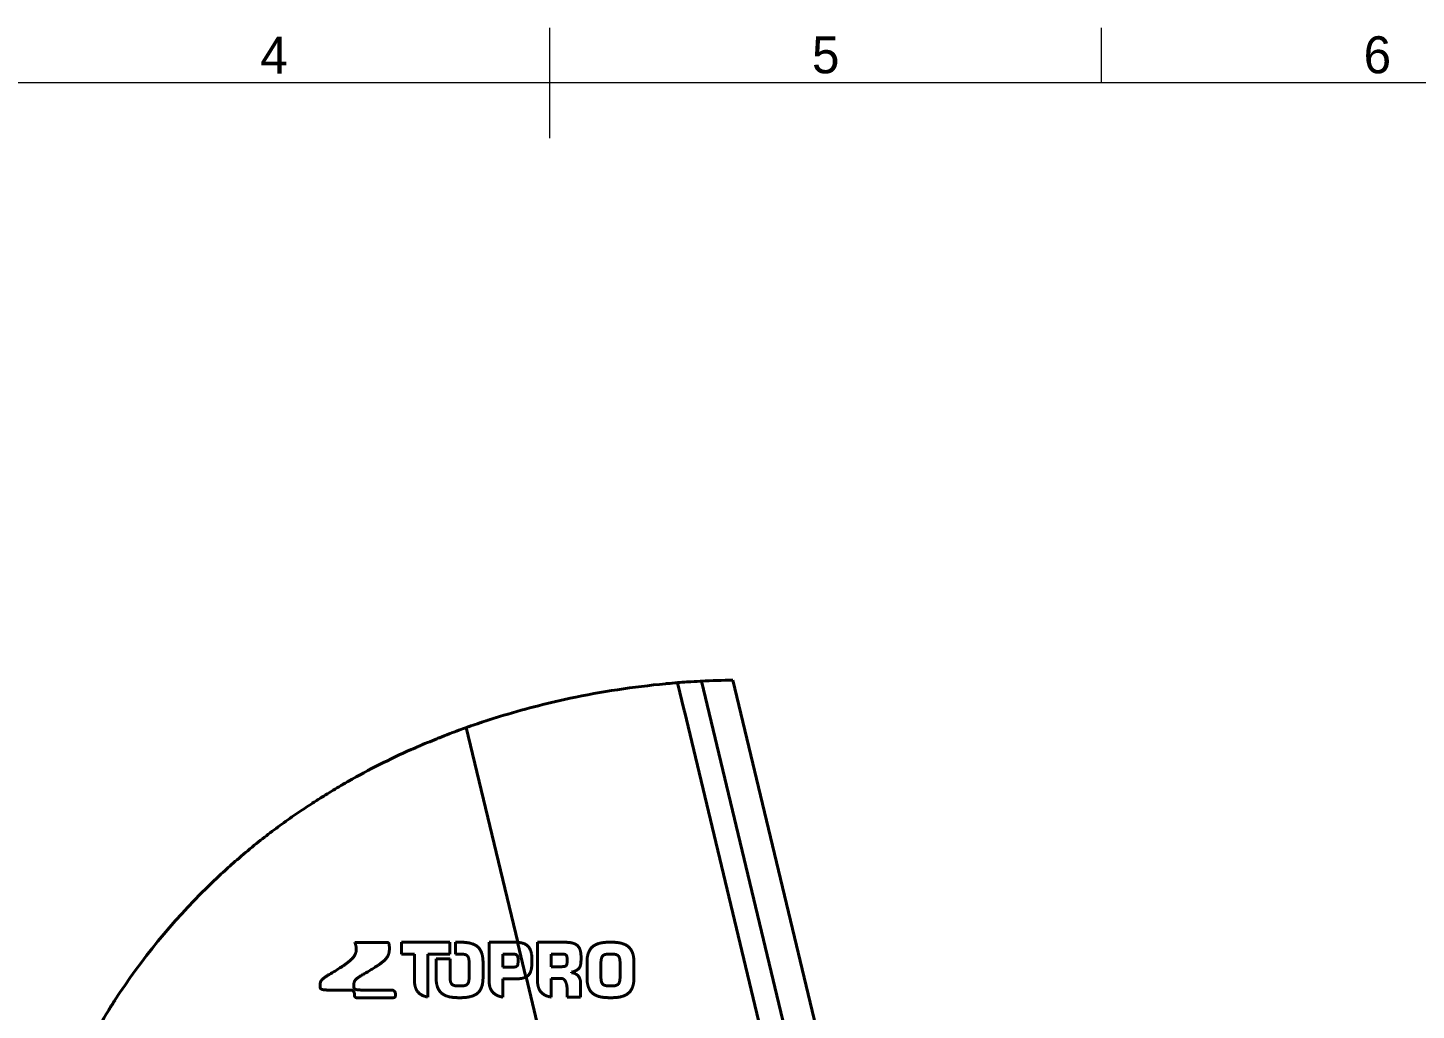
# Model space of a CAD drawing. Header units: millimetres. Extents: x 15 to 415, y 5 to 292.
# Drawn here: x 167.7 to 293.5, y 203 to 292 of the extents above; entities that cross this region are included whole.
import ezdxf

# ---------------------------------------------------------------- set-up
doc = ezdxf.new("R2010")
doc.units = ezdxf.units.MM
doc.layers.add('Borde', color=7, linetype='Continuous')
doc.layers.add('Geometrías', color=7, linetype='Continuous')
doc.styles.add('Shapr0', font='txt', dxfattribs={"height": 3.3495})

msp = doc.modelspace()

# ---------------------------------------------------------------- linework, layer by layer
at = {"layer": 'Borde', "linetype": 'Continuous', "lineweight": 15}
for p, q in [((215, 282), (215, 292)), ((265, 287), (265, 292)), ((410, 287), (20, 287))]:
    msp.add_line(p, q, dxfattribs=at)
at = {"layer": 'Geometrías', "linetype": 'Continuous', "lineweight": 40}
for p, q in [((228.62, 232.8), (228.65, 232.8)), ((228.74, 232.81), (228.74, 232.81)), ((228.74, 232.81), (257.39, 113.44)), ((231.59, 232.9), (242.84, 186.02)), ((225.49, 232.57), (225.56, 232.58)), ((225.63, 232.58), (225.56, 232.58)), ((226.58, 232.66), (226.58, 232.66)), ((226.58, 232.66), (226.58, 232.66)), ((227.18, 230.14), (226.58, 232.66)), ((227.43, 232.73), (227.47, 232.73)), ((227.43, 232.73), (227.43, 232.73)), ((227.47, 232.73), (227.52, 232.73)), ((216.73, 231.23), (216.83, 231.25)), ((208.78, 229.07), (208.85, 229.09)), ((210.34, 229.57), (210.43, 229.59)), ((227.2, 230.08), (227.18, 230.14)), ((227.18, 230.14), (227.18, 230.14)), ((227.2, 230.08), (227.2, 230.08)), ((255.52, 112.1), (227.2, 230.08)), ((205.87, 228.02), (205.93, 228.05)), ((206, 228.07), (205.93, 228.05)), ((205.93, 228.05), (206, 228.07)), ((207.39, 228.58), (207.43, 228.6)), ((207.43, 228.6), (207.56, 228.65)), ((207.43, 228.6), (212.1, 209.14)), ((202.51, 226.63), (202.44, 226.61)), ((202.44, 226.61), (202.51, 226.63)), ((202.51, 226.63), (202.6, 226.67)), ((203.24, 226.96), (203.25, 226.96)), ((203.25, 226.96), (203.42, 227.03)), ((203.39, 227.02), (203.42, 227.03)), ((204.86, 227.63), (204.99, 227.68)), ((204.95, 227.67), (204.86, 227.63)), ((195.71, 223.13), (195.89, 223.24)), ((195.71, 223.13), (195.71, 223.13)), ((196.08, 223.35), (196.27, 223.46)), ((196.66, 223.68), (196.68, 223.7)), ((196.68, 223.7), (196.75, 223.74)), ((196.68, 223.7), (196.75, 223.74)), ((193.46, 221.74), (193.64, 221.85)), ((193.46, 221.74), (193.46, 221.74)), ((193.46, 221.74), (193.46, 221.74)), ((193.82, 221.97), (194.01, 222.09)), ((194.2, 222.21), (194.34, 222.3)), ((194.3, 222.27), (194.34, 222.3)), ((184, 214.18), (183.93, 214.11)), ((183.93, 214.11), (184, 214.18)), ((184, 214.18), (184.03, 214.21)), ((184, 214.18), (184.03, 214.21)), ((200.23, 209.13), (197.32, 209.13)), ((201.55, 208.08), (201.55, 209.15)), ((201.55, 209.15), (205.95, 209.15)), ((205.95, 209.15), (205.95, 208.08)), ((206.45, 209.15), (206.54, 209.15)), ((206.45, 208.08), (206.45, 209.15)), ((209.5, 205.44), (209.5, 209.15)), ((209.5, 209.15), (211.27, 209.15)), ((211.27, 209.15), (211.82, 209.15)), ((211.27, 209.15), (211.27, 209.15)), ((212.06, 209.14), (212.82, 205.99)), ((212.06, 209.14), (212.1, 209.14)), ((213.88, 209.15), (213.88, 205.6)), ((216.25, 209.15), (213.88, 209.15)), ((202.73, 208.08), (201.55, 208.08)), ((202.73, 205.66), (202.73, 208.08)), ((203.95, 208.08), (203.95, 204.18)), ((205.65, 208.08), (203.95, 208.08)), ((205.95, 208.08), (205.65, 208.08)), ((205.65, 208.08), (205.65, 208.08)), ((206.82, 208.08), (206.45, 208.08)), ((210.73, 208.08), (211.57, 208.08)), ((210.73, 206.89), (210.73, 208.08)), ((216.06, 208.08), (215.11, 208.08)), ((215.11, 208.08), (215.11, 206.93)), ((222.23, 208.63), (222.22, 208.64)), ((204.69, 205.93), (204.69, 207.63)), ((204.69, 207.63), (205.96, 207.63)), ((205.96, 207.63), (205.96, 206)), ((207.68, 206), (207.68, 207.28)), ((208.95, 207.33), (208.95, 205.93)), ((211.57, 206.89), (210.73, 206.89)), ((215.11, 206.93), (216.06, 206.93)), ((216.96, 206.39), (216.96, 206.44)), ((218.37, 207.33), (218.37, 205.93)), ((219.63, 207.28), (219.63, 206)), ((221.36, 206), (221.36, 207.28)), ((222.62, 205.93), (222.62, 207.33)), ((202.73, 205.66), (202.73, 205.66)), ((210.73, 205.82), (210.73, 204.18)), ((211.82, 205.82), (210.73, 205.82)), ((212.85, 206), (213.85, 201.83)), ((215.11, 205.87), (216.06, 205.87)), ((215.11, 204.18), (215.11, 205.87)), ((217.79, 204.18), (217.79, 205.45)), ((194.83, 204.82), (196.95, 204.82)), ((197.3, 204.47), (197.3, 204.3)), ((197.5, 204.12), (200.81, 204.12)), ((200.66, 204.82), (197.9, 204.82)), ((201.01, 204.32), (201.01, 204.47)), ((203.95, 204.18), (203.94, 204.18)), ((210.73, 204.18), (210.7, 204.18)), ((215.08, 204.18), (215.11, 204.18)), ((216.56, 204.92), (216.56, 204.18)), ((216.56, 204.18), (217.79, 204.18)), ((175.01, 202.99), (175.06, 203.06)), ((175.06, 203.06), (175.06, 203.06))]:
    msp.add_line(p, q, dxfattribs=at)
at = {"layer": 'Geometrías', "linetype": 'Continuous', "lineweight": 40, "flags": 128}
for points in [[(228.65, 232.8), (228.65, 232.8), (228.69, 232.8), (228.74, 232.81)], [(226.58, 232.66), (226.34, 232.64), (226.1, 232.62), (225.87, 232.6), (225.63, 232.58), (225.63, 232.58)], [(227.47, 232.73), (227.47, 232.73), (227.47, 232.73)], [(208.78, 229.07), (208.65, 229.02), (208.45, 228.95), (208.24, 228.88), (208.04, 228.81), (207.83, 228.74), (207.63, 228.67), (207.56, 228.65)], [(205.21, 227.77), (205.43, 227.85), (205.65, 227.94)], [(205.21, 227.77), (205.22, 227.77), (205.23, 227.78), (205.25, 227.78), (205.26, 227.79), (205.28, 227.79), (205.29, 227.8), (205.31, 227.8), (205.32, 227.81), (205.33, 227.81), (205.34, 227.82), (205.35, 227.82), (205.36, 227.83), (205.37, 227.83), (205.38, 227.83), (205.39, 227.84), (205.39, 227.84), (205.4, 227.84), (205.41, 227.84), (205.41, 227.85), (205.41, 227.85), (205.42, 227.85), (205.42, 227.85), (205.42, 227.85), (205.42, 227.85)], [(205.42, 227.85), (205.42, 227.85), (205.42, 227.85), (205.42, 227.85), (205.43, 227.85), (205.43, 227.85), (205.44, 227.86), (205.44, 227.86), (205.45, 227.86), (205.45, 227.86), (205.46, 227.87), (205.47, 227.87), (205.48, 227.87), (205.49, 227.88), (205.5, 227.88), (205.51, 227.88), (205.52, 227.89), (205.53, 227.89), (205.55, 227.9), (205.56, 227.9), (205.58, 227.91), (205.59, 227.92), (205.61, 227.92), (205.62, 227.93), (205.64, 227.93), (205.65, 227.94)], [(205.65, 227.94), (205.65, 227.94), (205.87, 228.02), (205.87, 228.02)], [(205.87, 228.02), (205.87, 228.03), (205.89, 228.03), (205.91, 228.04), (205.93, 228.05)], [(206, 228.07), (206.09, 228.11), (206.31, 228.19), (206.53, 228.27), (206.76, 228.36), (206.92, 228.42), (207.09, 228.48), (207.26, 228.54), (207.39, 228.58)], [(202.51, 226.63), (202.52, 226.64), (202.54, 226.65), (202.56, 226.66), (202.58, 226.67), (202.6, 226.67)], [(202.6, 226.67), (202.81, 226.77), (202.92, 226.81)], [(202.6, 226.67), (202.6, 226.68), (202.62, 226.68), (202.64, 226.69), (202.66, 226.7), (202.67, 226.71), (202.69, 226.72), (202.71, 226.72), (202.72, 226.73), (202.74, 226.74), (202.76, 226.74), (202.77, 226.75), (202.79, 226.76), (202.8, 226.76), (202.81, 226.77), (202.82, 226.77), (202.83, 226.78), (202.85, 226.78), (202.86, 226.79), (202.87, 226.79), (202.87, 226.8), (202.88, 226.8), (202.89, 226.8), (202.9, 226.8), (202.9, 226.81), (202.91, 226.81), (202.91, 226.81), (202.91, 226.81), (202.92, 226.81), (202.92, 226.81), (202.92, 226.81), (202.92, 226.81)], [(202.6, 226.67), (202.6, 226.67), (202.6, 226.67)], [(202.92, 226.81), (202.92, 226.81), (202.92, 226.81), (202.92, 226.82), (202.92, 226.82), (202.93, 226.82), (202.93, 226.82), (202.94, 226.82), (202.94, 226.83), (202.95, 226.83), (202.96, 226.83), (202.96, 226.84), (202.97, 226.84), (202.98, 226.84), (202.99, 226.85), (203, 226.85), (203.02, 226.86), (203.03, 226.86), (203.04, 226.87), (203.05, 226.87), (203.07, 226.88), (203.08, 226.89), (203.1, 226.89), (203.11, 226.9), (203.13, 226.91), (203.15, 226.91), (203.16, 226.92), (203.18, 226.93), (203.2, 226.94), (203.22, 226.94), (203.24, 226.95), (203.24, 226.96)], [(202.92, 226.81), (203.03, 226.86), (203.24, 226.96)], [(203.25, 226.96), (203.25, 226.96), (203.27, 226.97), (203.29, 226.98), (203.31, 226.98), (203.33, 226.99), (203.35, 227), (203.37, 227.01), (203.39, 227.02)], [(203.42, 227.03), (203.46, 227.05), (203.68, 227.14), (203.9, 227.23), (204.12, 227.32), (204.33, 227.41), (204.55, 227.5), (204.77, 227.59), (204.86, 227.63)], [(204.95, 227.67), (204.97, 227.67), (204.99, 227.68)], [(204.99, 227.68), (204.99, 227.68), (205.21, 227.77), (205.21, 227.77)], [(195.71, 223.13), (195.73, 223.15), (195.75, 223.16), (195.77, 223.17), (195.79, 223.18), (195.81, 223.19), (195.83, 223.2), (195.85, 223.21), (195.87, 223.23), (195.89, 223.24), (195.89, 223.24)], [(195.89, 223.24), (195.89, 223.24), (196.08, 223.35), (196.08, 223.35)], [(196.08, 223.35), (196.09, 223.35), (196.1, 223.36), (196.11, 223.37), (196.12, 223.37), (196.13, 223.38), (196.14, 223.38), (196.14, 223.39), (196.15, 223.39), (196.16, 223.39), (196.16, 223.4), (196.16, 223.4), (196.17, 223.4), (196.17, 223.4), (196.17, 223.4), (196.17, 223.4), (196.17, 223.4)], [(196.17, 223.4), (196.17, 223.4), (196.17, 223.4), (196.18, 223.41), (196.18, 223.41), (196.18, 223.41), (196.19, 223.41), (196.19, 223.41), (196.2, 223.42), (196.2, 223.42), (196.21, 223.42), (196.22, 223.43), (196.23, 223.43), (196.23, 223.44), (196.24, 223.44), (196.25, 223.45), (196.27, 223.46), (196.27, 223.46)], [(196.27, 223.46), (196.27, 223.46), (196.46, 223.57), (196.66, 223.68), (196.66, 223.68)], [(196.66, 223.68), (196.66, 223.69), (196.68, 223.7)], [(184.03, 214.21), (184.06, 214.24), (184.23, 214.41), (184.4, 214.57), (184.58, 214.74), (184.75, 214.9), (184.91, 215.05), (185.06, 215.19), (185.22, 215.34), (185.37, 215.48), (185.53, 215.63), (185.69, 215.77), (185.85, 215.91), (186.01, 216.05), (186.16, 216.2), (186.32, 216.34), (186.48, 216.48), (186.65, 216.62), (186.84, 216.78), (187.03, 216.95), (187.23, 217.12), (187.42, 217.28), (187.62, 217.44), (187.82, 217.61), (188.02, 217.77), (188.21, 217.93), (188.41, 218.09), (188.61, 218.25), (188.79, 218.39), (188.96, 218.53), (189.13, 218.66), (189.31, 218.8), (189.48, 218.93), (189.66, 219.07), (189.84, 219.2), (190.01, 219.33), (190.19, 219.46), (190.37, 219.59), (190.54, 219.73), (190.72, 219.86), (190.9, 219.98), (191.08, 220.11), (191.26, 220.24), (191.44, 220.37), (191.62, 220.5), (191.8, 220.62), (191.98, 220.75), (192.16, 220.87), (192.35, 221), (192.53, 221.12), (192.72, 221.25), (192.9, 221.37), (193.08, 221.49), (193.27, 221.61), (193.45, 221.73), (193.46, 221.74)], [(193.46, 221.74), (193.48, 221.75), (193.5, 221.76), (193.52, 221.78), (193.54, 221.79), (193.56, 221.8), (193.58, 221.81), (193.59, 221.82), (193.61, 221.84), (193.63, 221.85), (193.64, 221.85)], [(193.64, 221.85), (193.64, 221.85), (193.82, 221.97), (193.82, 221.97)], [(193.82, 221.97), (193.83, 221.97), (193.83, 221.98), (193.84, 221.98), (193.84, 221.98), (193.85, 221.99), (193.85, 221.99), (193.86, 221.99), (193.86, 221.99), (193.86, 221.99), (193.86, 222), (193.86, 222)], [(193.86, 222), (193.86, 222), (193.86, 222), (193.86, 222), (193.87, 222), (193.87, 222), (193.87, 222), (193.88, 222.01), (193.88, 222.01), (193.89, 222.01), (193.9, 222.02), (193.9, 222.02), (193.91, 222.03), (193.92, 222.03), (193.93, 222.04), (193.94, 222.05), (193.95, 222.05), (193.96, 222.06), (193.97, 222.07), (193.98, 222.07), (194, 222.08), (194.01, 222.09)], [(194.01, 222.09), (194.01, 222.09), (194.2, 222.21), (194.2, 222.21)], [(194.2, 222.21), (194.2, 222.21), (194.22, 222.22), (194.24, 222.24), (194.26, 222.25), (194.28, 222.26), (194.3, 222.27)], [(197.32, 209.13), (197.33, 209.1), (197.34, 209.08), (197.35, 209.05), (197.35, 209.04)], [(197.35, 209.04), (197.36, 209.03), (197.37, 209), (197.38, 208.97), (197.39, 208.94), (197.4, 208.91), (197.41, 208.88), (197.42, 208.85), (197.43, 208.82), (197.43, 208.79), (197.44, 208.76), (197.44, 208.72), (197.45, 208.69), (197.45, 208.66), (197.46, 208.63), (197.46, 208.6), (197.46, 208.58)], [(200.32, 209.12), (200.32, 209.12), (200.31, 209.12), (200.3, 209.12), (200.29, 209.12), (200.27, 209.13), (200.26, 209.13), (200.24, 209.13), (200.23, 209.13)], [(200.46, 208.55), (200.46, 208.55), (200.46, 208.6), (200.46, 208.64), (200.46, 208.67), (200.46, 208.71), (200.46, 208.75), (200.45, 208.78), (200.45, 208.81), (200.45, 208.85), (200.44, 208.88), (200.44, 208.91), (200.43, 208.94), (200.43, 208.95), (200.43, 208.95), (200.43, 208.96), (200.43, 208.98), (200.42, 208.99), (200.42, 209), (200.42, 209.01), (200.42, 209.02), (200.41, 209.03), (200.41, 209.04), (200.4, 209.05), (200.4, 209.06), (200.39, 209.07), (200.38, 209.07), (200.38, 209.08), (200.37, 209.09), (200.36, 209.1), (200.35, 209.1), (200.34, 209.11), (200.34, 209.11), (200.33, 209.11), (200.32, 209.12)], [(206.54, 209.15), (206.64, 209.15), (206.82, 209.15)], [(206.82, 209.15), (206.88, 209.15), (206.95, 209.15), (207, 209.15)], [(207, 209.15), (207.01, 209.15), (207.08, 209.14), (207.14, 209.14), (207.2, 209.14), (207.27, 209.13), (207.33, 209.13), (207.38, 209.12), (207.43, 209.12), (207.49, 209.11), (207.54, 209.1), (207.59, 209.09), (207.64, 209.09), (207.69, 209.08), (207.74, 209.07), (207.78, 209.06), (207.82, 209.05), (207.85, 209.04), (207.89, 209.03), (207.93, 209.01), (207.97, 209), (208, 208.99), (208.04, 208.98), (208.07, 208.96), (208.1, 208.95), (208.13, 208.94), (208.16, 208.92), (208.19, 208.91), (208.22, 208.89), (208.25, 208.88), (208.28, 208.86), (208.31, 208.84), (208.34, 208.82), (208.37, 208.8), (208.4, 208.78), (208.42, 208.76), (208.45, 208.74), (208.47, 208.72), (208.49, 208.7), (208.51, 208.68), (208.53, 208.66), (208.55, 208.63), (208.58, 208.61), (208.6, 208.58), (208.62, 208.55), (208.64, 208.52), (208.66, 208.5), (208.68, 208.47), (208.7, 208.44), (208.72, 208.4), (208.74, 208.37), (208.75, 208.34), (208.77, 208.31), (208.79, 208.27), (208.8, 208.23), (208.81, 208.2), (208.83, 208.16), (208.84, 208.12), (208.85, 208.09), (208.86, 208.05), (208.87, 208.01), (208.88, 207.97), (208.89, 207.94), (208.9, 207.9), (208.91, 207.86), (208.91, 207.81), (208.92, 207.77), (208.92, 207.73), (208.93, 207.68), (208.93, 207.63), (208.94, 207.58), (208.94, 207.53), (208.94, 207.48), (208.95, 207.43), (208.95, 207.38), (208.95, 207.33)], [(211.82, 209.15), (211.86, 209.15), (211.91, 209.14), (211.96, 209.14), (212, 209.14), (212.05, 209.14), (212.06, 209.14)], [(213.36, 207.99), (213.35, 208.03), (213.34, 208.06), (213.34, 208.1), (213.33, 208.14), (213.32, 208.19), (213.31, 208.23), (213.3, 208.27), (213.29, 208.31), (213.28, 208.33), (213.27, 208.36), (213.26, 208.39), (213.25, 208.42), (213.24, 208.45), (213.23, 208.47), (213.22, 208.5), (213.2, 208.53), (213.19, 208.56), (213.17, 208.58), (213.16, 208.61), (213.14, 208.64), (213.12, 208.66), (213.11, 208.69), (213.09, 208.71), (213.07, 208.73), (213.05, 208.76), (213.03, 208.78), (213.01, 208.8), (212.98, 208.82), (212.97, 208.84), (212.95, 208.85), (212.93, 208.87), (212.9, 208.88), (212.88, 208.9), (212.86, 208.92), (212.83, 208.93), (212.8, 208.95), (212.77, 208.97), (212.75, 208.98), (212.72, 208.99), (212.69, 209.01), (212.66, 209.02), (212.63, 209.03), (212.6, 209.04), (212.56, 209.05), (212.53, 209.06), (212.5, 209.07), (212.47, 209.08), (212.43, 209.09), (212.39, 209.1), (212.35, 209.1), (212.31, 209.11), (212.27, 209.12), (212.23, 209.12), (212.18, 209.13), (212.14, 209.13), (212.1, 209.14)], [(217.83, 207.8), (217.83, 207.85), (217.83, 207.9), (217.83, 207.95), (217.82, 207.99), (217.82, 208.03), (217.82, 208.07), (217.81, 208.11), (217.81, 208.14), (217.8, 208.18), (217.8, 208.22), (217.79, 208.26), (217.79, 208.3), (217.78, 208.34), (217.77, 208.37), (217.76, 208.41), (217.75, 208.44), (217.74, 208.47), (217.73, 208.5), (217.72, 208.52), (217.71, 208.54), (217.7, 208.57), (217.69, 208.59), (217.68, 208.61), (217.67, 208.64), (217.65, 208.66), (217.64, 208.68), (217.62, 208.7), (217.61, 208.72), (217.59, 208.74), (217.58, 208.76), (217.56, 208.78), (217.54, 208.8), (217.53, 208.82), (217.51, 208.84), (217.49, 208.86), (217.47, 208.87), (217.44, 208.89), (217.42, 208.91), (217.4, 208.92), (217.38, 208.94), (217.36, 208.95), (217.33, 208.96), (217.31, 208.97), (217.28, 208.99), (217.26, 209), (217.24, 209.01), (217.21, 209.02), (217.18, 209.03), (217.15, 209.04), (217.11, 209.05), (217.08, 209.06), (217.05, 209.07), (217.01, 209.08), (216.97, 209.08), (216.93, 209.09), (216.89, 209.1), (216.84, 209.11), (216.8, 209.11), (216.76, 209.12), (216.72, 209.12), (216.66, 209.13), (216.6, 209.13), (216.54, 209.14), (216.47, 209.14), (216.39, 209.14), (216.32, 209.14), (216.25, 209.15)], [(220.49, 209.15), (220.42, 209.15), (220.35, 209.15), (220.27, 209.14), (220.2, 209.14), (220.14, 209.14), (220.08, 209.14), (220.03, 209.13), (219.97, 209.13), (219.91, 209.12), (219.86, 209.11), (219.81, 209.11), (219.76, 209.1), (219.72, 209.09), (219.67, 209.08), (219.62, 209.08), (219.58, 209.07), (219.54, 209.06), (219.51, 209.05), (219.47, 209.04), (219.43, 209.03), (219.4, 209.02), (219.36, 209.01), (219.32, 208.99), (219.29, 208.98), (219.25, 208.97), (219.21, 208.95), (219.18, 208.94), (219.15, 208.92), (219.12, 208.91), (219.1, 208.89), (219.07, 208.88), (219.04, 208.86), (219.02, 208.85), (218.99, 208.83), (218.96, 208.81), (218.94, 208.79), (218.91, 208.77), (218.89, 208.75), (218.86, 208.73), (218.84, 208.71), (218.82, 208.69), (218.79, 208.67), (218.77, 208.65), (218.75, 208.62), (218.73, 208.6), (218.71, 208.58), (218.69, 208.55), (218.67, 208.53), (218.65, 208.5), (218.63, 208.47), (218.62, 208.44), (218.6, 208.41), (218.58, 208.38), (218.57, 208.35), (218.55, 208.32), (218.54, 208.29), (218.52, 208.26), (218.51, 208.23), (218.5, 208.19), (218.49, 208.16), (218.47, 208.13), (218.46, 208.09), (218.45, 208.06), (218.44, 208.02), (218.44, 207.99), (218.43, 207.95), (218.42, 207.92), (218.41, 207.87), (218.4, 207.82), (218.39, 207.77), (218.39, 207.73), (218.38, 207.68), (218.38, 207.63), (218.37, 207.58), (218.37, 207.53), (218.37, 207.48), (218.37, 207.43), (218.37, 207.38), (218.37, 207.33)], [(222.22, 208.64), (222.21, 208.65), (222.19, 208.67), (222.17, 208.69), (222.15, 208.71), (222.13, 208.73), (222.1, 208.75), (222.08, 208.77), (222.06, 208.79), (222.03, 208.81), (222, 208.83), (221.98, 208.84), (221.95, 208.86), (221.92, 208.88), (221.89, 208.9), (221.86, 208.91), (221.83, 208.93), (221.8, 208.94), (221.76, 208.95), (221.73, 208.97), (221.7, 208.98), (221.67, 208.99), (221.63, 209), (221.6, 209.02), (221.57, 209.03), (221.53, 209.04), (221.49, 209.05), (221.45, 209.06), (221.41, 209.07), (221.36, 209.08), (221.32, 209.08), (221.28, 209.09), (221.23, 209.1), (221.18, 209.11), (221.13, 209.11), (221.07, 209.12), (221.02, 209.13), (220.96, 209.13), (220.9, 209.14), (220.83, 209.14), (220.77, 209.14), (220.7, 209.15), (220.63, 209.15), (220.56, 209.15), (220.49, 209.15)], [(197.46, 208.58), (197.46, 208.57), (197.46, 208.53), (197.46, 208.5), (197.46, 208.47), (197.46, 208.44), (197.46, 208.41), (197.45, 208.38), (197.45, 208.35), (197.44, 208.31), (197.44, 208.28), (197.43, 208.25), (197.42, 208.22), (197.41, 208.19), (197.4, 208.16), (197.39, 208.13), (197.38, 208.11), (197.37, 208.08), (197.36, 208.05), (197.34, 208.02), (197.33, 207.99), (197.31, 207.96), (197.29, 207.94), (197.27, 207.9), (197.25, 207.87), (197.23, 207.84), (197.21, 207.81), (197.18, 207.78), (197.16, 207.76), (197.14, 207.73), (197.11, 207.7), (197.08, 207.66), (197.04, 207.63), (197.01, 207.59), (196.97, 207.56), (196.93, 207.52), (196.89, 207.49), (196.85, 207.45), (196.81, 207.41), (196.78, 207.39)], [(197.25, 205.33), (197.25, 205.36), (197.25, 205.38), (197.25, 205.4), (197.25, 205.42), (197.25, 205.43), (197.25, 205.45), (197.26, 205.47), (197.26, 205.49), (197.26, 205.51), (197.27, 205.53), (197.27, 205.55), (197.28, 205.57), (197.29, 205.58), (197.3, 205.6), (197.31, 205.62), (197.32, 205.64), (197.33, 205.66), (197.34, 205.67), (197.35, 205.69), (197.37, 205.71), (197.38, 205.73), (197.4, 205.75), (197.42, 205.76), (197.43, 205.78), (197.45, 205.8), (197.47, 205.82), (197.49, 205.83), (197.52, 205.85), (197.54, 205.88), (197.57, 205.9), (197.61, 205.92), (197.64, 205.95), (197.68, 205.98), (197.72, 206), (197.77, 206.04), (197.82, 206.07), (197.87, 206.1), (197.95, 206.15), (198.02, 206.2), (198.1, 206.25), (198.18, 206.29), (198.33, 206.38), (198.49, 206.48), (198.59, 206.54), (198.7, 206.6), (198.81, 206.67), (198.89, 206.72), (198.98, 206.77), (199.07, 206.83), (199.16, 206.88), (199.24, 206.94), (199.33, 206.99), (199.39, 207.03), (199.46, 207.08), (199.52, 207.12), (199.58, 207.17), (199.63, 207.2), (199.68, 207.23), (199.72, 207.27), (199.77, 207.3), (199.8, 207.33), (199.84, 207.36), (199.88, 207.39), (199.91, 207.42), (199.94, 207.45), (199.97, 207.48), (200, 207.5), (200.03, 207.53), (200.06, 207.56), (200.08, 207.59), (200.11, 207.61), (200.14, 207.64), (200.16, 207.68), (200.19, 207.71), (200.21, 207.73), (200.22, 207.76), (200.24, 207.78), (200.26, 207.81), (200.28, 207.83), (200.29, 207.86), (200.31, 207.89), (200.33, 207.92), (200.34, 207.95), (200.35, 207.98), (200.37, 208.01), (200.38, 208.04), (200.39, 208.08), (200.4, 208.11), (200.41, 208.14), (200.42, 208.18), (200.43, 208.21), (200.44, 208.25), (200.44, 208.28), (200.45, 208.32), (200.45, 208.35), (200.45, 208.39), (200.46, 208.42), (200.46, 208.46), (200.46, 208.5), (200.46, 208.55)], [(207.68, 207.28), (207.68, 207.32), (207.68, 207.37), (207.68, 207.42), (207.68, 207.45), (207.68, 207.49), (207.67, 207.52), (207.67, 207.56), (207.67, 207.59), (207.66, 207.62), (207.65, 207.64), (207.65, 207.67), (207.64, 207.7), (207.64, 207.72), (207.63, 207.74), (207.62, 207.76), (207.62, 207.78), (207.61, 207.8), (207.6, 207.81), (207.59, 207.83), (207.58, 207.85), (207.57, 207.86), (207.56, 207.88), (207.55, 207.89), (207.54, 207.9), (207.53, 207.91), (207.52, 207.93), (207.51, 207.94), (207.5, 207.95), (207.48, 207.96), (207.47, 207.97), (207.46, 207.98), (207.44, 207.99), (207.43, 207.99), (207.41, 208), (207.4, 208.01), (207.38, 208.01), (207.36, 208.02), (207.34, 208.03), (207.32, 208.04), (207.29, 208.04), (207.27, 208.05), (207.24, 208.05), (207.21, 208.06), (207.18, 208.06), (207.15, 208.07), (207.11, 208.07), (207.07, 208.07), (207.03, 208.08), (206.99, 208.08), (206.93, 208.08), (206.88, 208.08), (206.82, 208.08)], [(211.57, 208.08), (211.61, 208.08), (211.65, 208.08), (211.68, 208.08), (211.71, 208.08), (211.74, 208.07), (211.77, 208.07), (211.8, 208.07), (211.82, 208.06), (211.84, 208.06), (211.85, 208.06), (211.87, 208.05), (211.89, 208.05), (211.91, 208.04), (211.93, 208.04), (211.94, 208.03), (211.95, 208.02), (211.97, 208.02), (211.98, 208.01), (211.99, 208), (212, 207.99), (212.02, 207.98), (212.03, 207.97), (212.04, 207.96), (212.05, 207.95), (212.05, 207.93), (212.06, 207.92), (212.07, 207.91), (212.07, 207.9), (212.08, 207.89), (212.08, 207.87), (212.09, 207.85), (212.09, 207.83), (212.1, 207.81), (212.1, 207.79), (212.11, 207.77), (212.11, 207.75), (212.11, 207.73), (212.12, 207.7), (212.12, 207.67), (212.12, 207.65), (212.12, 207.62), (212.12, 207.58), (212.12, 207.55), (212.12, 207.51)], [(213.38, 207.51), (213.38, 207.56), (213.38, 207.61), (213.38, 207.66), (213.38, 207.71), (213.38, 207.76), (213.37, 207.81), (213.37, 207.86), (213.37, 207.91), (213.36, 207.95), (213.36, 207.99), (213.36, 207.99)], [(216.57, 207.6), (216.57, 207.64), (216.56, 207.67), (216.56, 207.7), (216.56, 207.73), (216.56, 207.75), (216.56, 207.78), (216.55, 207.8), (216.55, 207.82), (216.55, 207.84), (216.54, 207.86), (216.54, 207.87), (216.53, 207.89), (216.52, 207.91), (216.52, 207.92), (216.51, 207.93), (216.51, 207.94), (216.5, 207.95), (216.49, 207.97), (216.48, 207.98), (216.47, 207.99), (216.46, 207.99), (216.45, 208), (216.44, 208.01), (216.43, 208.02), (216.42, 208.03), (216.4, 208.03), (216.39, 208.04), (216.38, 208.04), (216.37, 208.05), (216.35, 208.05), (216.33, 208.06), (216.31, 208.06), (216.28, 208.07), (216.26, 208.07), (216.23, 208.07), (216.21, 208.07), (216.18, 208.08), (216.15, 208.08), (216.12, 208.08), (216.09, 208.08), (216.06, 208.08)], [(216.96, 206.44), (217, 206.45), (217.05, 206.46), (217.1, 206.47), (217.13, 206.48), (217.17, 206.49), (217.2, 206.51), (217.23, 206.52), (217.26, 206.53), (217.29, 206.54), (217.31, 206.55), (217.34, 206.56), (217.37, 206.58), (217.39, 206.59), (217.41, 206.6), (217.43, 206.61), (217.46, 206.63), (217.48, 206.64), (217.5, 206.65), (217.52, 206.67), (217.54, 206.69), (217.56, 206.7), (217.58, 206.72), (217.6, 206.74), (217.61, 206.75), (217.63, 206.77), (217.64, 206.78), (217.65, 206.8), (217.67, 206.82), (217.68, 206.84), (217.69, 206.85), (217.7, 206.87), (217.71, 206.89), (217.72, 206.91), (217.73, 206.94), (217.74, 206.96), (217.75, 206.98), (217.76, 207.01), (217.77, 207.03), (217.77, 207.06), (217.78, 207.08), (217.79, 207.11), (217.79, 207.13), (217.8, 207.17), (217.8, 207.21), (217.81, 207.24), (217.81, 207.28), (217.82, 207.32), (217.82, 207.35), (217.82, 207.39), (217.82, 207.43), (217.83, 207.49), (217.83, 207.55), (217.83, 207.62), (217.83, 207.71), (217.83, 207.8)], [(220.49, 208.08), (220.45, 208.08), (220.4, 208.08), (220.35, 208.08), (220.3, 208.08), (220.27, 208.08), (220.24, 208.07), (220.21, 208.07), (220.18, 208.07), (220.15, 208.07), (220.11, 208.06), (220.09, 208.06), (220.06, 208.05), (220.03, 208.04), (220.01, 208.04), (219.99, 208.03), (219.97, 208.03), (219.94, 208.02), (219.93, 208.01), (219.91, 208), (219.9, 208), (219.88, 207.99), (219.87, 207.98), (219.85, 207.97), (219.84, 207.96), (219.82, 207.95), (219.81, 207.94), (219.8, 207.92), (219.79, 207.91), (219.78, 207.9), (219.76, 207.88), (219.75, 207.87), (219.74, 207.85), (219.73, 207.84), (219.73, 207.82), (219.72, 207.8), (219.71, 207.78), (219.7, 207.77), (219.69, 207.75), (219.69, 207.72), (219.68, 207.7), (219.67, 207.67), (219.67, 207.65), (219.66, 207.62), (219.65, 207.59), (219.65, 207.56), (219.65, 207.53), (219.64, 207.48), (219.64, 207.44), (219.63, 207.4), (219.63, 207.36), (219.63, 207.32), (219.63, 207.28)], [(221.36, 207.28), (221.36, 207.31), (221.36, 207.35), (221.36, 207.39), (221.35, 207.43), (221.35, 207.46), (221.35, 207.5), (221.34, 207.54), (221.34, 207.58), (221.34, 207.6), (221.33, 207.63), (221.33, 207.66), (221.32, 207.69), (221.31, 207.71), (221.31, 207.73), (221.3, 207.75), (221.29, 207.78), (221.28, 207.8), (221.27, 207.81), (221.27, 207.83), (221.26, 207.84), (221.25, 207.86), (221.24, 207.87), (221.23, 207.89), (221.22, 207.9), (221.21, 207.91), (221.2, 207.92), (221.18, 207.94), (221.17, 207.95), (221.16, 207.96), (221.14, 207.97), (221.13, 207.98), (221.11, 207.99), (221.1, 208), (221.08, 208), (221.06, 208.01), (221.05, 208.02), (221.03, 208.03), (221.01, 208.03), (220.99, 208.04), (220.96, 208.04), (220.94, 208.05), (220.92, 208.05), (220.89, 208.06), (220.86, 208.06), (220.83, 208.07), (220.8, 208.07), (220.78, 208.07), (220.73, 208.07), (220.68, 208.08), (220.64, 208.08), (220.59, 208.08), (220.54, 208.08), (220.49, 208.08)], [(222.62, 207.33), (222.62, 207.38), (222.62, 207.43), (222.62, 207.48), (222.62, 207.53), (222.61, 207.58), (222.61, 207.63), (222.6, 207.67), (222.6, 207.72), (222.59, 207.76), (222.59, 207.8), (222.58, 207.84), (222.58, 207.88), (222.57, 207.92), (222.56, 207.96), (222.55, 208), (222.54, 208.03), (222.53, 208.07), (222.52, 208.11), (222.51, 208.15), (222.49, 208.18), (222.48, 208.22), (222.47, 208.25), (222.45, 208.29), (222.44, 208.32), (222.42, 208.35), (222.4, 208.38), (222.39, 208.41), (222.37, 208.44), (222.36, 208.46), (222.34, 208.49), (222.32, 208.51), (222.31, 208.54), (222.29, 208.56), (222.27, 208.58), (222.25, 208.61), (222.23, 208.63), (222.23, 208.63)], [(196.78, 207.39), (196.76, 207.38), (196.72, 207.34), (196.68, 207.31), (196.63, 207.27), (196.58, 207.23), (196.52, 207.19), (196.47, 207.15), (196.41, 207.11), (196.36, 207.07), (196.29, 207.03), (196.22, 206.98), (196.15, 206.93), (196.08, 206.89), (195.98, 206.82), (195.88, 206.76), (195.78, 206.7), (195.65, 206.62), (195.53, 206.54), (195.4, 206.47), (195.27, 206.39), (195.14, 206.31), (195.02, 206.23), (194.95, 206.19), (194.89, 206.15), (194.83, 206.11), (194.76, 206.07), (194.7, 206.03), (194.64, 205.99), (194.59, 205.95), (194.55, 205.92), (194.52, 205.9), (194.49, 205.87), (194.46, 205.85), (194.44, 205.83), (194.42, 205.81), (194.4, 205.79), (194.38, 205.78), (194.36, 205.76), (194.34, 205.74), (194.33, 205.72), (194.31, 205.71), (194.3, 205.69), (194.28, 205.67), (194.27, 205.66), (194.26, 205.64), (194.25, 205.62), (194.24, 205.6), (194.23, 205.58), (194.22, 205.56), (194.21, 205.54), (194.21, 205.52), (194.2, 205.5), (194.2, 205.48), (194.19, 205.46), (194.19, 205.45), (194.19, 205.43), (194.19, 205.41), (194.18, 205.39), (194.18, 205.38), (194.18, 205.35), (194.18, 205.31), (194.19, 205.28), (194.18, 205.25), (194.18, 205.22), (194.18, 205.19), (194.18, 205.17), (194.18, 205.14), (194.18, 205.13), (194.18, 205.11), (194.18, 205.09), (194.18, 205.08), (194.18, 205.06), (194.18, 205.05), (194.18, 205.04), (194.18, 205.03), (194.18, 205.02), (194.19, 205.01), (194.19, 205), (194.19, 204.99), (194.2, 204.98), (194.21, 204.97), (194.21, 204.96), (194.22, 204.95), (194.23, 204.94), (194.24, 204.94), (194.25, 204.93), (194.26, 204.92), (194.27, 204.92), (194.28, 204.91), (194.3, 204.9), (194.31, 204.89), (194.32, 204.89), (194.35, 204.88), (194.37, 204.87), (194.39, 204.87), (194.41, 204.86), (194.43, 204.86), (194.46, 204.85), (194.48, 204.85), (194.51, 204.84), (194.53, 204.84), (194.57, 204.84), (194.6, 204.83), (194.64, 204.83), (194.68, 204.83), (194.73, 204.83), (194.78, 204.82), (194.83, 204.82)], [(212.12, 207.51), (212.12, 207.46), (212.12, 207.42), (212.12, 207.37), (212.12, 207.34), (212.12, 207.31), (212.12, 207.27), (212.11, 207.24), (212.11, 207.22), (212.11, 207.2), (212.11, 207.17), (212.1, 207.15), (212.1, 207.13), (212.09, 207.11), (212.09, 207.09), (212.08, 207.08), (212.08, 207.06), (212.07, 207.05), (212.07, 207.04), (212.06, 207.02), (212.05, 207.01), (212.04, 207), (212.03, 206.99), (212.02, 206.98), (212.01, 206.97), (212, 206.96), (211.99, 206.96), (211.98, 206.95), (211.97, 206.94), (211.95, 206.94), (211.94, 206.93), (211.92, 206.93), (211.91, 206.92), (211.89, 206.92), (211.87, 206.91), (211.85, 206.91), (211.83, 206.91), (211.81, 206.9), (211.79, 206.9), (211.74, 206.9), (211.7, 206.9), (211.66, 206.89), (211.61, 206.89), (211.57, 206.89)], [(212.85, 206), (212.87, 206.01), (212.89, 206.03), (212.91, 206.04), (212.93, 206.05), (212.95, 206.07), (212.97, 206.08), (212.99, 206.1), (213.01, 206.11), (213.03, 206.13), (213.05, 206.15), (213.06, 206.16), (213.08, 206.18), (213.1, 206.2), (213.11, 206.22), (213.13, 206.24), (213.14, 206.26), (213.15, 206.28), (213.17, 206.3), (213.18, 206.32), (213.19, 206.34), (213.2, 206.36), (213.21, 206.38), (213.23, 206.41), (213.24, 206.44), (213.25, 206.46), (213.26, 206.49), (213.27, 206.52), (213.28, 206.55), (213.29, 206.59), (213.3, 206.62), (213.31, 206.66), (213.32, 206.69), (213.33, 206.73), (213.33, 206.77), (213.34, 206.81), (213.35, 206.85), (213.35, 206.9), (213.36, 206.95), (213.36, 206.99), (213.37, 207.04), (213.37, 207.1), (213.38, 207.16), (213.38, 207.21), (213.38, 207.27), (213.38, 207.35), (213.38, 207.43), (213.38, 207.51)], [(216.06, 206.93), (216.09, 206.93), (216.12, 206.93), (216.16, 206.94), (216.18, 206.94), (216.21, 206.94), (216.23, 206.94), (216.26, 206.94), (216.28, 206.95), (216.3, 206.95), (216.32, 206.95), (216.34, 206.96), (216.36, 206.96), (216.37, 206.97), (216.39, 206.97), (216.4, 206.98), (216.41, 206.99), (216.43, 206.99), (216.44, 207), (216.45, 207.01), (216.46, 207.01), (216.47, 207.02), (216.48, 207.03), (216.49, 207.04), (216.49, 207.05), (216.5, 207.06), (216.51, 207.07), (216.52, 207.09), (216.52, 207.1), (216.53, 207.11), (216.53, 207.13), (216.54, 207.15), (216.54, 207.16), (216.55, 207.18), (216.55, 207.2), (216.55, 207.22), (216.56, 207.24), (216.56, 207.26), (216.56, 207.29), (216.56, 207.33), (216.56, 207.37), (216.57, 207.4), (216.57, 207.44), (216.57, 207.52), (216.57, 207.6)], [(217.79, 205.45), (217.78, 205.48), (217.78, 205.52), (217.78, 205.55), (217.78, 205.59), (217.77, 205.61), (217.77, 205.64), (217.77, 205.67), (217.76, 205.7), (217.75, 205.72), (217.75, 205.75), (217.74, 205.78), (217.73, 205.81), (217.72, 205.83), (217.71, 205.86), (217.7, 205.89), (217.69, 205.91), (217.67, 205.94), (217.66, 205.97), (217.64, 205.99), (217.63, 206.02), (217.61, 206.04), (217.59, 206.06), (217.58, 206.09), (217.56, 206.11), (217.54, 206.13), (217.53, 206.15), (217.51, 206.16), (217.49, 206.18), (217.47, 206.19), (217.45, 206.21), (217.44, 206.22), (217.42, 206.24), (217.4, 206.25), (217.37, 206.27), (217.35, 206.28), (217.33, 206.29), (217.31, 206.3), (217.28, 206.31), (217.26, 206.33), (217.23, 206.33), (217.21, 206.34), (217.18, 206.35), (217.16, 206.36), (217.13, 206.37), (217.1, 206.37), (217.08, 206.38), (217.05, 206.38), (217.02, 206.38), (216.99, 206.39), (216.96, 206.39)], [(197.35, 204.91), (197.35, 204.91), (197.33, 204.92), (197.32, 204.92), (197.31, 204.93), (197.3, 204.94), (197.29, 204.95), (197.28, 204.96), (197.28, 204.96), (197.27, 204.97), (197.26, 204.98), (197.26, 204.99), (197.25, 205), (197.25, 205.01), (197.25, 205.03), (197.24, 205.04), (197.24, 205.05), (197.24, 205.06), (197.24, 205.07), (197.24, 205.08), (197.24, 205.09), (197.24, 205.12), (197.25, 205.15), (197.25, 205.18), (197.25, 205.2), (197.25, 205.23), (197.25, 205.26), (197.25, 205.28), (197.25, 205.32), (197.25, 205.33)], [(203.5, 204.31), (203.48, 204.32), (203.45, 204.33), (203.41, 204.35), (203.38, 204.37), (203.36, 204.38), (203.33, 204.4), (203.3, 204.42), (203.27, 204.43), (203.25, 204.45), (203.22, 204.47), (203.19, 204.49), (203.17, 204.51), (203.14, 204.54), (203.12, 204.56), (203.09, 204.58), (203.07, 204.61), (203.05, 204.63), (203.03, 204.66), (203.01, 204.68), (202.99, 204.71), (202.97, 204.74), (202.95, 204.76), (202.93, 204.79), (202.92, 204.82), (202.9, 204.85), (202.88, 204.88), (202.87, 204.91), (202.86, 204.94), (202.84, 204.98), (202.83, 205.01), (202.82, 205.04), (202.81, 205.07), (202.8, 205.1), (202.79, 205.13), (202.78, 205.16), (202.78, 205.2), (202.77, 205.23), (202.76, 205.27), (202.76, 205.31), (202.75, 205.36), (202.74, 205.4), (202.74, 205.44), (202.74, 205.49), (202.73, 205.53), (202.73, 205.58), (202.73, 205.62), (202.73, 205.66)], [(206.82, 204.12), (206.76, 204.12), (206.69, 204.12), (206.63, 204.12), (206.56, 204.13), (206.5, 204.13), (206.44, 204.13), (206.37, 204.14), (206.31, 204.14), (206.26, 204.15), (206.2, 204.15), (206.15, 204.16), (206.1, 204.17), (206.05, 204.17), (206, 204.18), (205.95, 204.19), (205.9, 204.2), (205.86, 204.21), (205.82, 204.22), (205.79, 204.23), (205.75, 204.24), (205.71, 204.25), (205.67, 204.27), (205.64, 204.28), (205.6, 204.29), (205.57, 204.3), (205.54, 204.32), (205.51, 204.33), (205.48, 204.34), (205.45, 204.36), (205.42, 204.38), (205.39, 204.39), (205.36, 204.41), (205.33, 204.43), (205.3, 204.45), (205.27, 204.47), (205.24, 204.49), (205.22, 204.51), (205.19, 204.53), (205.17, 204.55), (205.15, 204.57), (205.13, 204.59), (205.11, 204.61), (205.09, 204.63), (205.06, 204.66), (205.04, 204.69), (205.02, 204.72), (205, 204.74), (204.98, 204.77), (204.96, 204.8), (204.94, 204.83), (204.92, 204.86), (204.9, 204.9), (204.89, 204.93), (204.87, 204.96), (204.85, 205), (204.84, 205.03), (204.83, 205.07), (204.81, 205.11), (204.8, 205.14), (204.79, 205.18), (204.78, 205.22), (204.77, 205.26), (204.76, 205.29), (204.75, 205.33), (204.74, 205.37), (204.73, 205.41), (204.73, 205.45), (204.72, 205.49), (204.72, 205.53), (204.71, 205.58), (204.71, 205.63), (204.7, 205.68), (204.7, 205.73), (204.7, 205.78), (204.69, 205.83), (204.69, 205.88), (204.69, 205.93)], [(205.96, 206), (205.96, 205.96), (205.96, 205.91), (205.96, 205.87), (205.96, 205.84), (205.97, 205.8), (205.97, 205.77), (205.97, 205.74), (205.98, 205.71), (205.98, 205.67), (205.99, 205.64), (206, 205.61), (206, 205.59), (206.01, 205.57), (206.01, 205.54), (206.02, 205.52), (206.03, 205.5), (206.04, 205.48), (206.05, 205.46), (206.05, 205.45), (206.06, 205.43), (206.07, 205.42), (206.08, 205.4), (206.09, 205.39), (206.1, 205.37), (206.11, 205.36), (206.12, 205.35), (206.14, 205.33), (206.15, 205.32), (206.16, 205.31), (206.18, 205.3), (206.19, 205.29), (206.21, 205.28), (206.22, 205.27), (206.24, 205.26), (206.26, 205.26), (206.27, 205.25), (206.29, 205.24), (206.31, 205.24), (206.33, 205.23), (206.35, 205.22), (206.38, 205.22), (206.4, 205.21), (206.43, 205.21), (206.46, 205.21), (206.48, 205.2), (206.51, 205.2), (206.54, 205.2), (206.57, 205.19), (206.61, 205.19), (206.64, 205.19), (206.68, 205.19), (206.73, 205.19), (206.77, 205.19), (206.82, 205.19)], [(206.82, 205.19), (206.88, 205.19), (206.95, 205.19), (206.99, 205.19), (207.03, 205.19), (207.08, 205.19), (207.11, 205.2), (207.14, 205.2), (207.17, 205.2), (207.21, 205.21), (207.24, 205.21), (207.26, 205.22), (207.29, 205.22), (207.31, 205.23), (207.33, 205.24), (207.36, 205.24), (207.38, 205.25), (207.39, 205.26), (207.41, 205.26), (207.42, 205.27), (207.44, 205.28), (207.45, 205.29), (207.47, 205.3), (207.48, 205.31), (207.5, 205.32), (207.51, 205.33), (207.52, 205.35), (207.54, 205.36), (207.55, 205.37), (207.56, 205.39), (207.57, 205.4), (207.58, 205.42), (207.59, 205.43), (207.6, 205.45), (207.6, 205.47), (207.61, 205.49), (207.62, 205.5), (207.63, 205.52), (207.63, 205.55), (207.64, 205.57), (207.65, 205.59), (207.65, 205.62), (207.66, 205.65), (207.66, 205.68), (207.67, 205.71), (207.67, 205.74), (207.68, 205.77), (207.68, 205.81), (207.68, 205.84), (207.68, 205.87), (207.68, 205.91), (207.68, 205.96), (207.68, 206)], [(208.95, 205.93), (208.95, 205.89), (208.95, 205.84), (208.94, 205.79), (208.94, 205.74), (208.94, 205.69), (208.94, 205.64), (208.93, 205.59), (208.93, 205.54), (208.92, 205.5), (208.91, 205.47), (208.91, 205.43), (208.9, 205.39), (208.89, 205.35), (208.89, 205.31), (208.88, 205.27), (208.87, 205.23), (208.85, 205.19), (208.84, 205.15), (208.83, 205.12), (208.82, 205.08), (208.81, 205.05), (208.79, 205.01), (208.78, 204.98), (208.76, 204.94), (208.74, 204.91), (208.73, 204.88), (208.71, 204.85), (208.7, 204.83), (208.68, 204.8), (208.66, 204.77), (208.65, 204.75), (208.63, 204.72), (208.61, 204.7), (208.59, 204.68), (208.57, 204.66), (208.55, 204.63), (208.53, 204.61), (208.51, 204.59), (208.49, 204.57), (208.47, 204.55), (208.45, 204.53), (208.42, 204.51), (208.4, 204.49), (208.37, 204.47), (208.35, 204.45), (208.32, 204.44), (208.29, 204.42), (208.26, 204.4), (208.23, 204.38), (208.2, 204.37), (208.17, 204.35), (208.14, 204.34), (208.11, 204.32), (208.08, 204.31), (208.04, 204.29), (208.01, 204.28), (207.98, 204.27), (207.94, 204.26), (207.91, 204.25), (207.87, 204.24), (207.84, 204.23), (207.8, 204.22), (207.76, 204.21), (207.72, 204.2), (207.67, 204.19), (207.63, 204.18), (207.59, 204.17), (207.54, 204.17), (207.49, 204.16), (207.44, 204.15), (207.39, 204.15), (207.34, 204.14), (207.28, 204.14), (207.21, 204.13), (207.15, 204.13), (207.09, 204.13), (207.02, 204.12), (206.95, 204.12), (206.89, 204.12), (206.82, 204.12)], [(210.7, 204.18), (210.66, 204.19), (210.61, 204.2), (210.57, 204.21), (210.52, 204.22), (210.49, 204.23), (210.45, 204.24), (210.42, 204.25), (210.38, 204.26), (210.35, 204.28), (210.31, 204.29), (210.27, 204.3), (210.24, 204.32), (210.2, 204.34), (210.17, 204.35), (210.14, 204.37), (210.11, 204.39), (210.08, 204.4), (210.06, 204.42), (210.03, 204.44), (210, 204.46), (209.98, 204.48), (209.95, 204.5), (209.92, 204.52), (209.9, 204.54), (209.87, 204.57), (209.85, 204.59), (209.83, 204.61), (209.81, 204.64), (209.79, 204.66), (209.77, 204.69), (209.75, 204.72), (209.73, 204.74), (209.71, 204.77), (209.69, 204.8), (209.68, 204.83), (209.66, 204.86), (209.64, 204.89), (209.63, 204.92), (209.62, 204.95), (209.6, 204.99), (209.59, 205.02), (209.58, 205.05), (209.57, 205.09), (209.56, 205.12), (209.55, 205.15), (209.54, 205.19), (209.54, 205.22), (209.53, 205.26), (209.52, 205.29), (209.52, 205.33), (209.51, 205.37), (209.51, 205.4), (209.5, 205.44)], [(212.82, 205.99), (212.8, 205.98), (212.78, 205.97), (212.75, 205.96), (212.73, 205.95), (212.7, 205.94), (212.67, 205.93), (212.63, 205.92), (212.6, 205.91), (212.57, 205.9), (212.53, 205.89), (212.5, 205.88), (212.47, 205.87), (212.42, 205.87), (212.38, 205.86), (212.34, 205.85), (212.29, 205.85), (212.25, 205.84), (212.2, 205.84), (212.14, 205.83), (212.09, 205.83), (212.04, 205.83), (211.98, 205.83), (211.93, 205.83), (211.87, 205.82), (211.82, 205.82)], [(212.85, 206), (212.83, 205.99), (212.82, 205.99)], [(213.88, 205.6), (213.88, 205.55), (213.88, 205.5), (213.89, 205.46), (213.89, 205.41), (213.9, 205.38), (213.9, 205.34), (213.91, 205.3), (213.91, 205.27), (213.92, 205.23), (213.93, 205.19), (213.94, 205.15), (213.95, 205.12), (213.96, 205.08), (213.97, 205.04), (213.98, 205.01), (213.99, 204.98), (214, 204.95), (214.01, 204.92), (214.03, 204.89), (214.04, 204.86), (214.06, 204.83), (214.07, 204.81), (214.09, 204.78), (214.11, 204.75), (214.13, 204.72), (214.15, 204.69), (214.17, 204.67), (214.19, 204.64), (214.21, 204.62), (214.23, 204.59), (214.26, 204.57), (214.28, 204.55), (214.3, 204.52), (214.33, 204.5), (214.36, 204.48), (214.38, 204.46), (214.41, 204.44), (214.44, 204.42), (214.47, 204.4), (214.5, 204.39), (214.53, 204.37), (214.56, 204.35), (214.59, 204.34), (214.62, 204.32), (214.65, 204.31), (214.68, 204.3), (214.71, 204.28), (214.74, 204.27), (214.78, 204.26), (214.81, 204.25), (214.84, 204.24), (214.88, 204.23), (214.91, 204.22), (214.96, 204.21), (215, 204.2), (215.04, 204.19), (215.08, 204.18)], [(216.06, 205.87), (216.07, 205.87), (216.09, 205.87), (216.1, 205.86), (216.12, 205.86), (216.13, 205.86), (216.15, 205.85), (216.16, 205.85), (216.18, 205.84), (216.19, 205.84), (216.2, 205.83), (216.22, 205.82), (216.23, 205.82), (216.24, 205.81), (216.25, 205.8), (216.27, 205.79), (216.28, 205.78), (216.29, 205.77), (216.3, 205.76), (216.31, 205.74), (216.33, 205.73), (216.34, 205.72), (216.35, 205.7), (216.36, 205.68), (216.38, 205.66), (216.39, 205.64), (216.4, 205.62), (216.42, 205.6), (216.43, 205.57), (216.44, 205.55), (216.45, 205.53), (216.46, 205.5), (216.47, 205.48), (216.48, 205.45), (216.49, 205.41), (216.5, 205.38), (216.51, 205.34), (216.52, 205.31), (216.53, 205.27), (216.53, 205.24), (216.54, 205.2), (216.54, 205.17), (216.55, 205.13), (216.55, 205.1), (216.56, 205.06), (216.56, 205.04), (216.56, 205.01), (216.56, 204.98), (216.56, 204.95), (216.56, 204.92)], [(218.37, 205.93), (218.37, 205.89), (218.37, 205.84), (218.37, 205.79), (218.37, 205.74), (218.37, 205.69), (218.38, 205.64), (218.38, 205.59), (218.39, 205.54), (218.39, 205.51), (218.4, 205.47), (218.4, 205.43), (218.41, 205.39), (218.42, 205.35), (218.43, 205.31), (218.44, 205.27), (218.45, 205.23), (218.46, 205.19), (218.47, 205.15), (218.48, 205.12), (218.49, 205.08), (218.51, 205.05), (218.52, 205.01), (218.54, 204.98), (218.55, 204.95), (218.57, 204.91), (218.58, 204.88), (218.6, 204.86), (218.61, 204.83), (218.63, 204.8), (218.65, 204.78), (218.66, 204.75), (218.68, 204.73), (218.7, 204.7), (218.72, 204.68), (218.74, 204.66), (218.76, 204.64), (218.78, 204.62), (218.8, 204.59), (218.82, 204.57), (218.84, 204.55), (218.86, 204.53), (218.89, 204.51), (218.91, 204.5), (218.93, 204.48), (218.96, 204.46), (218.99, 204.44), (219.01, 204.42), (219.04, 204.4), (219.07, 204.39), (219.1, 204.37), (219.13, 204.35), (219.16, 204.34), (219.2, 204.33), (219.23, 204.31), (219.26, 204.3), (219.29, 204.29), (219.32, 204.27), (219.36, 204.26), (219.39, 204.25), (219.43, 204.24), (219.46, 204.23), (219.5, 204.22), (219.53, 204.21)], [(219.63, 206), (219.63, 205.96), (219.63, 205.91), (219.63, 205.87), (219.64, 205.83), (219.64, 205.79), (219.64, 205.76), (219.65, 205.72), (219.65, 205.69), (219.66, 205.66), (219.66, 205.63), (219.67, 205.61), (219.68, 205.59), (219.68, 205.56), (219.69, 205.54), (219.7, 205.52), (219.71, 205.49), (219.72, 205.47), (219.72, 205.45), (219.73, 205.44), (219.74, 205.42), (219.75, 205.41), (219.76, 205.39), (219.77, 205.38), (219.78, 205.37), (219.79, 205.35), (219.8, 205.34), (219.82, 205.33), (219.83, 205.32), (219.84, 205.31), (219.86, 205.3), (219.87, 205.29), (219.89, 205.28), (219.9, 205.27), (219.92, 205.26), (219.94, 205.25), (219.96, 205.25), (219.98, 205.24), (219.99, 205.23), (220.02, 205.23), (220.04, 205.22), (220.07, 205.22), (220.09, 205.21), (220.12, 205.21), (220.13, 205.2)], [(220.13, 205.2), (220.16, 205.2), (220.19, 205.2), (220.22, 205.2), (220.27, 205.19), (220.31, 205.19), (220.36, 205.19), (220.4, 205.19), (220.45, 205.19), (220.49, 205.19)], [(220.49, 205.19), (220.54, 205.19), (220.59, 205.19), (220.63, 205.19), (220.68, 205.19), (220.72, 205.19), (220.76, 205.2), (220.79, 205.2), (220.83, 205.2), (220.87, 205.21), (220.89, 205.21), (220.91, 205.21), (220.94, 205.22), (220.96, 205.22), (220.98, 205.23), (221, 205.23), (221.02, 205.24), (221.05, 205.25), (221.06, 205.26), (221.08, 205.26), (221.09, 205.27), (221.11, 205.28), (221.12, 205.29), (221.14, 205.3), (221.15, 205.31), (221.17, 205.32), (221.18, 205.33), (221.19, 205.34), (221.21, 205.36), (221.22, 205.37), (221.23, 205.38), (221.24, 205.4), (221.25, 205.42), (221.26, 205.43), (221.27, 205.45), (221.28, 205.47), (221.29, 205.48), (221.29, 205.5), (221.3, 205.52), (221.31, 205.54), (221.31, 205.57), (221.32, 205.59), (221.33, 205.61), (221.33, 205.65), (221.34, 205.68), (221.34, 205.71), (221.35, 205.74), (221.35, 205.77), (221.35, 205.8), (221.35, 205.84), (221.36, 205.87), (221.36, 205.91), (221.36, 205.96), (221.36, 206)], [(220.49, 204.12), (220.57, 204.12), (220.64, 204.12), (220.71, 204.12), (220.79, 204.13), (220.84, 204.13), (220.9, 204.13), (220.96, 204.14), (221.02, 204.14), (221.08, 204.15), (221.13, 204.15), (221.18, 204.16), (221.22, 204.17), (221.27, 204.18), (221.32, 204.18), (221.37, 204.19), (221.41, 204.2), (221.44, 204.21), (221.48, 204.22), (221.52, 204.23), (221.55, 204.24), (221.59, 204.25), (221.63, 204.26), (221.66, 204.27), (221.7, 204.29), (221.74, 204.3), (221.77, 204.32), (221.81, 204.33), (221.84, 204.35), (221.86, 204.36), (221.89, 204.37), (221.92, 204.39), (221.94, 204.4), (221.97, 204.42), (222, 204.44), (222.03, 204.46), (222.05, 204.48), (222.08, 204.5), (222.1, 204.52), (222.13, 204.54), (222.15, 204.56), (222.17, 204.58), (222.19, 204.6), (222.22, 204.62), (222.24, 204.64), (222.26, 204.67), (222.28, 204.69), (222.3, 204.72), (222.32, 204.74), (222.33, 204.77), (222.35, 204.8), (222.37, 204.83), (222.39, 204.86), (222.4, 204.89), (222.42, 204.92), (222.44, 204.95), (222.45, 204.98), (222.46, 205.01), (222.48, 205.04), (222.49, 205.08), (222.5, 205.11), (222.51, 205.14), (222.52, 205.17), (222.53, 205.21), (222.54, 205.25), (222.55, 205.28), (222.56, 205.32), (222.57, 205.35), (222.58, 205.4), (222.59, 205.45), (222.59, 205.5), (222.6, 205.54), (222.6, 205.59), (222.61, 205.64), (222.61, 205.69), (222.62, 205.74), (222.62, 205.79), (222.62, 205.84), (222.62, 205.89), (222.62, 205.93)], [(197.3, 204.3), (197.3, 204.29), (197.3, 204.27), (197.3, 204.26), (197.31, 204.25), (197.31, 204.24), (197.32, 204.23), (197.32, 204.21), (197.33, 204.2), (197.33, 204.19), (197.34, 204.19), (197.34, 204.18), (197.35, 204.17), (197.36, 204.16), (197.37, 204.16), (197.37, 204.15), (197.38, 204.15), (197.39, 204.14), (197.4, 204.14), (197.41, 204.13), (197.43, 204.13), (197.44, 204.13), (197.45, 204.12), (197.47, 204.12), (197.48, 204.12), (197.5, 204.12)], [(197.9, 204.82), (197.85, 204.82), (197.8, 204.83), (197.76, 204.83), (197.72, 204.83), (197.69, 204.83), (197.66, 204.83), (197.62, 204.84), (197.59, 204.84), (197.57, 204.84), (197.54, 204.85), (197.51, 204.85), (197.48, 204.86), (197.46, 204.86), (197.44, 204.87), (197.42, 204.88), (197.4, 204.88), (197.39, 204.89), (197.37, 204.89), (197.36, 204.9), (197.35, 204.91)], [(200.81, 204.12), (200.83, 204.12), (200.84, 204.12), (200.85, 204.13), (200.87, 204.13), (200.88, 204.13), (200.89, 204.14), (200.9, 204.14), (200.92, 204.15), (200.93, 204.16), (200.94, 204.17), (200.95, 204.17), (200.96, 204.18), (200.97, 204.19), (200.97, 204.21), (200.98, 204.22), (200.99, 204.23), (200.99, 204.24), (201, 204.25), (201, 204.27), (201.01, 204.28), (201.01, 204.29), (201.01, 204.31), (201.01, 204.32)], [(203.94, 204.18), (203.9, 204.19), (203.85, 204.2), (203.81, 204.21), (203.76, 204.22), (203.73, 204.23), (203.69, 204.24), (203.66, 204.25), (203.62, 204.26), (203.59, 204.27), (203.55, 204.29), (203.52, 204.3), (203.5, 204.31)], [(219.53, 204.21), (219.54, 204.21), (219.59, 204.2), (219.63, 204.19), (219.67, 204.18), (219.71, 204.18), (219.76, 204.17), (219.81, 204.16), (219.86, 204.15), (219.92, 204.15), (219.97, 204.14), (220.03, 204.14), (220.09, 204.13), (220.16, 204.13), (220.22, 204.13), (220.29, 204.12), (220.36, 204.12), (220.43, 204.12), (220.49, 204.12)]]:
    msp.add_lwpolyline(points, dxfattribs=at)
at = {"layer": 'Geometrías', "linetype": 'Continuous', "lineweight": 40}
for centre, radius, start, end in [((232.62, 157.19), 75.71, 90.7806, 92.9412), ((232.63, 156.58), 76.32, 95.3703, 101.9466), ((232.66, 156.39), 76.52, 93.9221, 94.5582), ((232.65, 156.57), 76.33, 93.029, 93.8567), ((232.15, 158.86), 73.99, 102.026, 107.0681), ((231.61, 160.67), 72.11, 107.1574, 108.4028), ((229.48, 165.91), 66.45, 114.0127, 119.5094), ((228.26, 168.09), 63.94, 120.6041, 122.0421), ((225.94, 171.27), 60, 134.4428, 147.0565), ((204.95, 184.85), 35, 147.0152, 148.6477), ((196.95, 204.47), 0.35, 0.1348, 89.9829), ((200.66, 204.47), 0.35, 0.1827, 89.8227), ((204.95, 184.85), 35, 148.7861, 159.7832)]:
    msp.add_arc(centre, radius, start, end, dxfattribs=at)

# ---------------------------------------------------------------- texts
at = {"layer": 'Borde', "linetype": 'Continuous', "lineweight": 15, "char_height": 3.35, "width": 3.3495, "attachment_point": 8, "style": 'Shapr0'}
for s, insert in [('4', (190, 287.83)), ('5', (240, 287.83)), ('6', (290, 287.83))]:
    msp.add_mtext(s, dxfattribs=dict(at, insert=insert))

doc.saveas('drawing.dxf')
